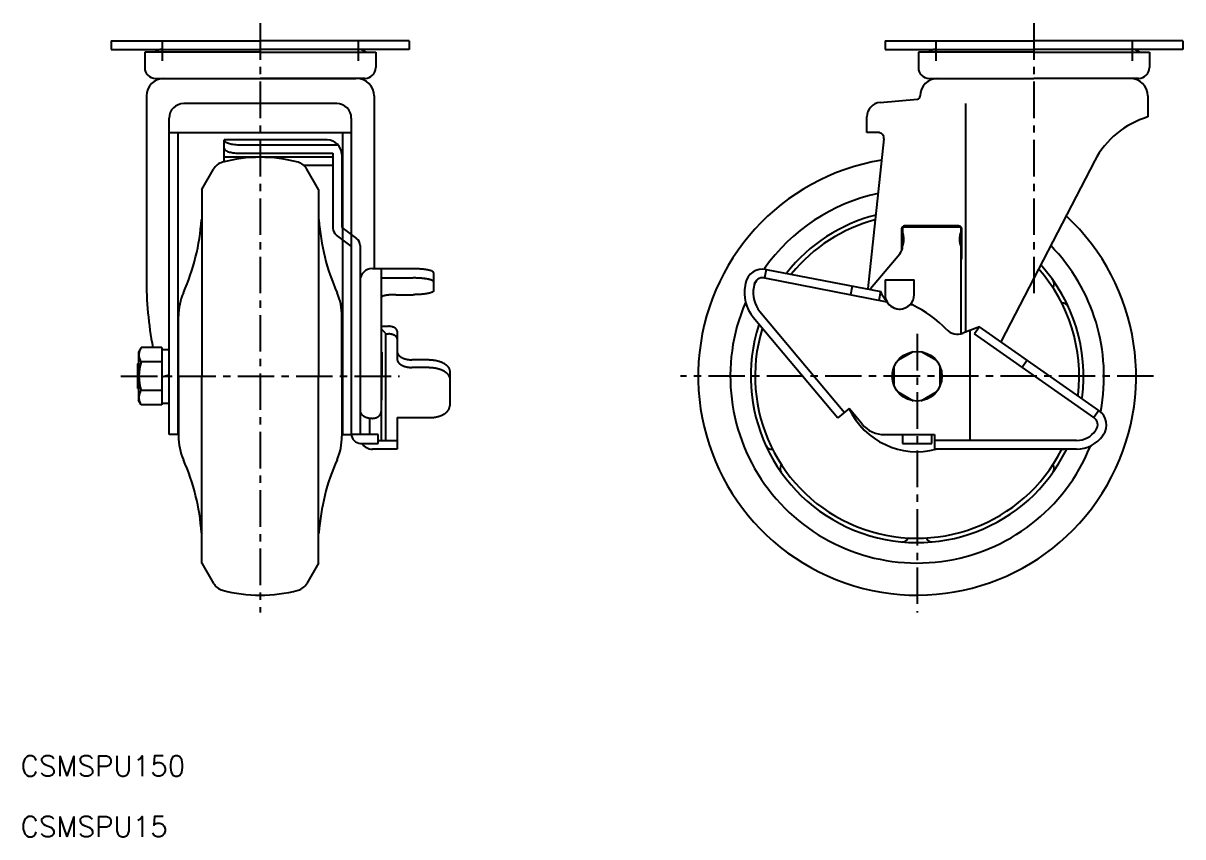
# Model space of a CAD drawing. Extents: x 9 to 412, y 17 to 503.
# Drawn here: x 8.8 to 406, y 17.2 to 295.9 of the extents above; entities that cross this region are included whole.
import ezdxf

# ---------------------------------------------------------------- set-up
doc = ezdxf.new("R2010")
doc.units = 0
doc.header["$LTSCALE"] = 10
doc.linetypes.add('CENTER', pattern=[2, 1.25, -0.25, 0.25, -0.25])
doc.linetypes.add('DASHED', pattern=[0.75, 0.5, -0.25])
doc.layers.get('0').update_dxf_attribs({"linetype": 'CONTINUOUS'})
doc.layers.add('CENTER', color=1, linetype='CENTER')
doc.styles.get("Standard").update_dxf_attribs({"font": 'txt.shx'})

msp = doc.modelspace()

# ---------------------------------------------------------------- linework, layer by layer
at = {"color": 7, "linetype": 'CONTINUOUS'}
for p, q in [((39, 289.93), (39, 286.93)), ((39, 289.93), (90, 289.93)), ((39, 286.93), (90, 286.93)), ((50.435, 286), (50.435, 280.7)), ((90, 286), (50.435, 286)), ((56.5, 286.93), (58.142357, 286.93)), ((141, 289.93), (90, 289.93)), ((123.5, 286.93), (90, 286.93)), ((90, 286), (129.565, 286)), ((123.5, 286.93), (121.857643, 286.93)), ((141, 286.93), (123.5, 286.93)), ((129.565, 286), (129.565, 280.7)), ((141, 289.93), (141, 286.93)), ((304, 289.93), (304, 286.93)), ((304, 289.93), (355, 289.93)), ((304, 286.93), (355, 286.93)), ((315.435, 286), (315.435, 280.7)), ((355, 286), (315.435, 286)), ((321.5, 286.93), (323.142357, 286.93)), ((406, 289.93), (355, 289.93)), ((406, 286.93), (355, 286.93)), ((355, 286), (394.565, 286)), ((388.5, 286.93), (386.857643, 286.93)), ((394.565, 286), (394.565, 280.7)), ((406, 289.93), (406, 286.93)), ((54.135, 277), (90, 277)), ((57, 277), (90, 277)), ((57.2, 277), (122.8, 277)), ((125.865, 277), (90, 277)), ((123, 277), (90, 277)), ((319.135, 277), (355, 277)), ((388, 277), (355, 277)), ((390.865, 277), (381.5, 277)), ((51, 271), (51, 208.653493)), ((129, 271), (129, 211.907133)), ((316, 270.916331), (316, 271)), ((394, 271), (394, 263.8)), ((116.2, 268.407706), (63.8, 268.407706)), ((302.364221, 268.807024), (315.087156, 269.920136)), ((331.6, 268.407706), (331.6, 190.263655)), ((58.8, 155), (58.8, 263.407706)), ((121.2, 263.407706), (121.2, 155.2)), ((297.8, 258.475447), (297.8, 263.82605)), ((58.8, 258.475447), (121.2, 258.475447)), ((61.8, 258.475447), (61.8, 155)), ((118.2, 258.475447), (118.2, 155)), ((301.651786, 258.475447), (297.8, 258.475447)), ((77.7, 248.463491), (77.7, 255.924128)), ((112.9, 255.924128), (77.7, 255.924128)), ((82.7, 254.298002), (116.590118, 254.298002)), ((303.640276, 256.261183), (298.119384, 205.024103)), ((82.7, 251.421861), (114.9, 251.421861)), ((114.9, 251.421861), (114.9, 225.749425)), ((117.9, 250.924128), (117.9, 226)), ((77.7, 250.098964), (114.9, 250.098964)), ((104.813348, 247.33673), (114.9, 247.33673)), ((375.860325, 248.845619), (343.751181, 186.980103)), ((70, 239), (74.022056, 245.966405)), ((110, 239), (105.977944, 245.966405)), ((70, 239), (70, 175)), ((110, 239), (110, 175)), ((329.3, 226.5), (310.7, 226.5)), ((118, 221.915314), (116.092674, 223.354936)), ((117.9, 226), (118, 225.924521)), ((121.2, 223.509207), (123.007326, 222.145064)), ((309.7, 225.5), (309.7, 217.980132)), ((310, 226), (310, 226.214143)), ((310, 226), (310, 224.368627)), ((330, 226), (310, 226)), ((330, 226), (330, 224.368627)), ((330.3, 215.5), (330.3, 225.5)), ((124.2, 219.750575), (124.2, 155)), ((330, 219.5), (330, 189.535994)), ((299.047148, 204.991019), (309.064178, 216.92885)), ((128.4, 211.907133), (131.4, 211.907133)), ((131.4, 211.907133), (131.4, 153)), ((142.4, 211.793221), (131.4, 211.793221)), ((263.257127, 211.596896), (262.6847, 208.652014)), ((263.257127, 211.596896), (302.522215, 203.964536)), ((124.2, 207.707133), (124.2, 155)), ((131.4, 208.652014), (142.4, 208.652014)), ((149.4, 210.457558), (149.4, 204.263407)), ((256.22251, 206.851987), (256.068061, 206.057412)), ((262.6847, 208.652014), (304.675794, 200.489772)), ((304, 208), (314, 208)), ((304, 208), (304, 203)), ((314, 203), (314, 208)), ((136.4, 202.927744), (142.4, 202.927744)), ((259.167392, 206.27956), (259.012942, 205.484985)), ((292.705943, 205.872626), (292.133516, 202.927744)), ((301.949788, 201.019654), (302.522215, 203.964536)), ((62, 175), (62, 195.525162)), ((118, 175), (118, 195.525162)), ((258.870636, 195.220656), (287.840547, 160.695661)), ((261.16877, 197.149019), (290.138681, 162.624023)), ((131.4, 192.099269), (133.9, 192.099269)), ((132.9, 189.728906), (131.4, 191.228906)), ((336.325538, 191.935439), (330.641826, 189.747092)), ((333, 190.655038), (333, 153)), ((336.325538, 191.935439), (334.604809, 189.477983)), ((377.28314, 163.256617), (336.325538, 191.935439)), ((132.9, 189.728906), (132.9, 153)), ((132.9, 189.477983), (133.9, 189.477983)), ((136.9, 190.37854), (136.9, 180.874336)), ((375.562411, 160.799161), (334.604809, 189.477983)), ((49.203527, 184.814955), (48.3, 183.25)), ((48.3, 183.25), (48.3, 166.75)), ((56.3, 184.814955), (49.203527, 184.814955)), ((56.3, 184.814955), (56.3, 165.185045)), ((56.3, 184.2), (58.8, 184.2)), ((131.7, 183.2), (131.7, 175)), ((313.657699, 183.393344), (308.402301, 180.359139)), ((321.597699, 180.359139), (316.342301, 183.393344)), ((48.1, 179.25), (48.3, 179.45)), ((48.1, 170.75), (48.1, 179.25)), ((56.3, 179.907477), (49.203527, 179.907477)), ((147.9, 180.62774), (141.9, 180.62774)), ((352.708579, 180.46391), (350.98785, 178.006454)), ((58.8, 175.334936), (56.3, 174.665064)), ((62, 175), (62, 154.474838)), ((70, 111), (70, 175)), ((110, 111), (110, 175)), ((118, 175), (118, 154.474838)), ((131.7, 166.8), (131.7, 175)), ((131.7, 167.8), (131.7, 175)), ((147.9, 178.006454), (141.9, 178.006454)), ((154.9, 176.612705), (154.9, 164.814196)), ((307.06, 178.034205), (307.06, 171.965795)), ((322.94, 171.965795), (322.94, 178.034205)), ((48.1, 170.75), (48.3, 170.55)), ((56.3, 170.092523), (49.203527, 170.092523)), ((308.402301, 169.640861), (313.657699, 166.606656)), ((316.342301, 166.606656), (321.597699, 169.640861)), ((49.203527, 165.185045), (48.3, 166.75)), ((56.3, 165.185045), (49.203527, 165.185045)), ((56.3, 165.8), (58.8, 165.8)), ((291.670769, 163.909599), (287.840547, 160.695661)), ((296.149443, 158.572124), (291.670769, 163.909599)), ((377.28314, 163.256617), (375.562411, 160.799161)), ((127.4, 160.644742), (127.4, 155)), ((136.9, 160.799161), (147.9, 160.799161)), ((136.9, 160.799161), (136.9, 150)), ((61.8, 155), (58.8, 155)), ((118.2, 155), (121.2, 155)), ((130.4, 155), (121.2, 155)), ((130.4, 152), (130.4, 155)), ((303.809887, 155), (321, 155)), ((308, 155), (315, 155)), ((310, 155), (310, 152)), ((320, 152), (320, 155)), ((321, 155), (321, 150)), ((376.152384, 156.411389), (376.299138, 156.620975)), ((124.4, 152), (130.4, 152)), ((130.4, 153), (136.9, 153)), ((310, 152), (320, 152)), ((369.599167, 153), (321, 153)), ((378.60984, 154.690659), (378.756594, 154.900246)), ((136.9, 150), (128.4, 150)), ((369.599167, 150), (321, 150)), ((70, 111), (74.022056, 104.033595)), ((110, 111), (105.977944, 104.033595))]:
    msp.add_line(p, q, dxfattribs=at)
at = {"color": 3, "linetype": 'DASHED'}
for p, q in [((118, 225.924521), (121.2, 223.509207)), ((121.2, 219.5), (118, 221.915314)), ((48.1, 179.25), (48.3, 179.25)), ((48.1, 170.75), (48.3, 170.75))]:
    msp.add_line(p, q, dxfattribs=at)
at = {"color": 7, "linetype": 'CONTINUOUS'}
for points in [[(77.7, 255.924128, 0.230235), (77.942036, 255.426363, 0.088024), (79.164466, 254.774283, 0.045163), (80.650716, 254.435414, 0.033489), (82.7, 254.298002, 0.033489)], [(77.7, 253.047987, 0.230235), (77.942036, 252.550222, 0.088024), (79.164466, 251.898142, 0.045163), (80.650716, 251.559273, 0.033489), (82.7, 251.421861, 0.033489)], [(131.4, 183.153403, -0.033192), (131.619691, 183.04172, -0.264449), (131.7, 182.900498)], [(131.7, 180.851986, -0.264449), (131.619691, 180.710763, -0.033192), (131.4, 180.59908, -0.033192)], [(131.4, 177.559523, -0.044018), (131.578706, 177.381354, -0.176531), (131.7, 177.048512)], [(131.4, 172.440477, 0.044018), (131.578706, 172.618646, 0.176531), (131.7, 172.951488)], [(131.7, 169.148014, 0.264449), (131.619691, 169.289237, 0.033192), (131.4, 169.40092, 0.033192)], [(131.4, 166.846597, 0.033192), (131.619691, 166.95828, 0.264449), (131.7, 167.099502)]]:
    msp.add_lwpolyline(points, format="xyb", dxfattribs=at)
for points in [[(149.4, 210.458, 0), (149.399, 210.474, 0), (149.398, 210.49, 0), (149.395, 210.507, 0), (149.392, 210.523, 0), (149.387, 210.539, 0), (149.381, 210.556, 0), (149.374, 210.572, 0), (149.366, 210.588, 0), (149.357, 210.605, 0), (149.347, 210.621, 0), (149.336, 210.637, 0), (149.324, 210.654, 0), (149.311, 210.67, 0), (149.297, 210.686, 0), (149.282, 210.702, 0), (149.265, 210.718, 0), (149.248, 210.734, 0), (149.23, 210.75, 0), (149.211, 210.766, 0), (149.19, 210.782, 0), (149.169, 210.798, 0), (149.146, 210.814, 0), (149.123, 210.83, 0), (149.099, 210.845, 0), (149.073, 210.861, 0), (149.047, 210.877, 0), (149.019, 210.892, 0), (148.991, 210.908, 0), (148.961, 210.923, 0), (148.931, 210.938, 0), (148.9, 210.954, 0), (148.867, 210.969, 0), (148.834, 210.984, 0), (148.799, 210.999, 0), (148.764, 211.014, 0), (148.728, 211.029, 0), (148.691, 211.043, 0), (148.653, 211.058, 0), (148.613, 211.073, 0), (148.573, 211.087, 0), (148.532, 211.102, 0), (148.491, 211.116, 0), (148.448, 211.13, 0), (148.404, 211.144, 0), (148.359, 211.158, 0), (148.314, 211.172, 0), (148.268, 211.186, 0), (148.22, 211.2, 0), (148.172, 211.213, 0), (148.123, 211.227, 0), (148.073, 211.24, 0), (148.022, 211.253, 0), (147.971, 211.266, 0), (147.918, 211.279, 0), (147.865, 211.292, 0), (147.811, 211.305, 0), (147.756, 211.317, 0), (147.7, 211.33, 0), (147.644, 211.342, 0), (147.587, 211.355, 0), (147.529, 211.367, 0), (147.47, 211.379, 0), (147.41, 211.39, 0), (147.35, 211.402, 0), (147.289, 211.414, 0), (147.227, 211.425, 0), (147.164, 211.436, 0), (147.101, 211.447, 0), (147.037, 211.458, 0), (146.972, 211.469, 0), (146.907, 211.48, 0), (146.841, 211.49, 0), (146.774, 211.5, 0), (146.707, 211.511, 0), (146.639, 211.521, 0), (146.57, 211.53, 0), (146.501, 211.54, 0), (146.431, 211.55, 0), (146.36, 211.559, 0), (146.289, 211.568, 0), (146.217, 211.577, 0), (146.145, 211.586, 0), (146.072, 211.595, 0), (145.999, 211.603, 0), (145.925, 211.612, 0), (145.85, 211.62, 0), (145.775, 211.628, 0), (145.7, 211.636, 0), (145.624, 211.643, 0), (145.547, 211.651, 0), (145.47, 211.658, 0), (145.393, 211.665, 0), (145.315, 211.672, 0), (145.237, 211.679, 0), (145.158, 211.685, 0), (145.079, 211.692, 0), (144.999, 211.698, 0), (144.919, 211.704, 0), (144.839, 211.71, 0), (144.758, 211.715, 0), (144.677, 211.721, 0), (144.596, 211.726, 0), (144.514, 211.731, 0), (144.432, 211.736, 0), (144.35, 211.74, 0), (144.267, 211.745, 0), (144.184, 211.749, 0), (144.101, 211.753, 0), (144.017, 211.757, 0), (143.934, 211.761, 0), (143.85, 211.764, 0), (143.766, 211.768, 0), (143.681, 211.771, 0), (143.597, 211.774, 0), (143.512, 211.776, 0), (143.427, 211.779, 0), (143.342, 211.781, 0), (143.257, 211.783, 0), (143.172, 211.785, 0), (143.086, 211.787, 0), (143.001, 211.788, 0), (142.915, 211.79, 0), (142.829, 211.791, 0), (142.743, 211.792, 0), (142.658, 211.792, 0), (142.572, 211.793, 0), (142.486, 211.793, 0), (142.4, 211.793, 0)], [(149.4, 207.316, 0), (149.399, 207.333, 0), (149.398, 207.349, 0), (149.395, 207.366, 0), (149.392, 207.382, 0), (149.387, 207.398, 0), (149.381, 207.415, 0), (149.374, 207.431, 0), (149.366, 207.447, 0), (149.357, 207.464, 0), (149.347, 207.48, 0), (149.336, 207.496, 0), (149.324, 207.512, 0), (149.311, 207.529, 0), (149.297, 207.545, 0), (149.282, 207.561, 0), (149.265, 207.577, 0), (149.248, 207.593, 0), (149.23, 207.609, 0), (149.211, 207.625, 0), (149.19, 207.641, 0), (149.169, 207.657, 0), (149.146, 207.673, 0), (149.123, 207.688, 0), (149.099, 207.704, 0), (149.073, 207.72, 0), (149.047, 207.735, 0), (149.019, 207.751, 0), (148.991, 207.766, 0), (148.961, 207.782, 0), (148.931, 207.797, 0), (148.9, 207.812, 0), (148.867, 207.827, 0), (148.834, 207.843, 0), (148.799, 207.858, 0), (148.764, 207.873, 0), (148.728, 207.887, 0), (148.691, 207.902, 0), (148.653, 207.917, 0), (148.613, 207.931, 0), (148.573, 207.946, 0), (148.532, 207.96, 0), (148.491, 207.975, 0), (148.448, 207.989, 0), (148.404, 208.003, 0), (148.359, 208.017, 0), (148.314, 208.031, 0), (148.268, 208.045, 0), (148.22, 208.058, 0), (148.172, 208.072, 0), (148.123, 208.085, 0), (148.073, 208.099, 0), (148.022, 208.112, 0), (147.971, 208.125, 0), (147.918, 208.138, 0), (147.865, 208.151, 0), (147.811, 208.164, 0), (147.756, 208.176, 0), (147.7, 208.189, 0), (147.644, 208.201, 0), (147.587, 208.213, 0), (147.529, 208.225, 0), (147.47, 208.237, 0), (147.41, 208.249, 0), (147.35, 208.261, 0), (147.289, 208.272, 0), (147.227, 208.284, 0), (147.164, 208.295, 0), (147.101, 208.306, 0), (147.037, 208.317, 0), (146.972, 208.328, 0), (146.907, 208.338, 0), (146.841, 208.349, 0), (146.774, 208.359, 0), (146.707, 208.369, 0), (146.639, 208.379, 0), (146.57, 208.389, 0), (146.501, 208.399, 0), (146.431, 208.408, 0), (146.36, 208.418, 0), (146.289, 208.427, 0), (146.217, 208.436, 0), (146.145, 208.445, 0), (146.072, 208.453, 0), (145.999, 208.462, 0), (145.925, 208.47, 0), (145.85, 208.478, 0), (145.775, 208.486, 0), (145.7, 208.494, 0), (145.624, 208.502, 0), (145.547, 208.509, 0), (145.47, 208.517, 0), (145.393, 208.524, 0), (145.315, 208.531, 0), (145.237, 208.537, 0), (145.158, 208.544, 0), (145.079, 208.55, 0), (144.999, 208.557, 0), (144.919, 208.563, 0), (144.839, 208.568, 0), (144.758, 208.574, 0), (144.677, 208.579, 0), (144.596, 208.585, 0), (144.514, 208.59, 0), (144.432, 208.595, 0), (144.35, 208.599, 0), (144.267, 208.604, 0), (144.184, 208.608, 0), (144.101, 208.612, 0), (144.017, 208.616, 0), (143.934, 208.62, 0), (143.85, 208.623, 0), (143.766, 208.626, 0), (143.681, 208.629, 0), (143.597, 208.632, 0), (143.512, 208.635, 0), (143.427, 208.638, 0), (143.342, 208.64, 0), (143.257, 208.642, 0), (143.172, 208.644, 0), (143.086, 208.646, 0), (143.001, 208.647, 0), (142.915, 208.648, 0), (142.829, 208.65, 0), (142.743, 208.65, 0), (142.658, 208.651, 0), (142.572, 208.652, 0), (142.486, 208.652, 0), (142.4, 208.652, 0)], [(136.4, 202.928, 0), (136.339, 202.928, 0), (136.277, 202.927, 0), (136.216, 202.927, 0), (136.155, 202.927, 0), (136.093, 202.926, 0), (136.032, 202.925, 0), (135.971, 202.924, 0), (135.91, 202.923, 0), (135.849, 202.922, 0), (135.788, 202.921, 0), (135.727, 202.919, 0), (135.666, 202.917, 0), (135.606, 202.916, 0), (135.545, 202.914, 0), (135.485, 202.912, 0), (135.425, 202.909, 0), (135.364, 202.907, 0), (135.304, 202.905, 0), (135.245, 202.902, 0), (135.185, 202.899, 0), (135.126, 202.896, 0), (135.066, 202.893, 0), (135.007, 202.89, 0), (134.949, 202.887, 0), (134.89, 202.883, 0), (134.832, 202.88, 0), (134.773, 202.876, 0), (134.716, 202.872, 0), (134.658, 202.868, 0), (134.601, 202.864, 0), (134.543, 202.86, 0), (134.487, 202.855, 0), (134.43, 202.851, 0), (134.374, 202.846, 0), (134.318, 202.841, 0), (134.262, 202.836, 0), (134.207, 202.831, 0), (134.152, 202.826, 0), (134.097, 202.821, 0), (134.043, 202.815, 0), (133.989, 202.81, 0), (133.936, 202.804, 0), (133.882, 202.798, 0), (133.829, 202.792, 0), (133.777, 202.786, 0), (133.725, 202.78, 0), (133.673, 202.773, 0), (133.622, 202.767, 0), (133.571, 202.76, 0), (133.521, 202.754, 0), (133.471, 202.747, 0), (133.422, 202.74, 0), (133.372, 202.733, 0), (133.324, 202.726, 0), (133.276, 202.719, 0), (133.228, 202.711, 0), (133.181, 202.704, 0), (133.134, 202.696, 0), (133.088, 202.688, 0), (133.042, 202.681, 0), (132.997, 202.673, 0), (132.952, 202.665, 0), (132.908, 202.657, 0), (132.864, 202.648, 0), (132.821, 202.64, 0), (132.779, 202.632, 0), (132.737, 202.623, 0), (132.695, 202.614, 0), (132.654, 202.606, 0), (132.614, 202.597, 0), (132.574, 202.588, 0), (132.535, 202.579, 0), (132.496, 202.57, 0), (132.458, 202.561, 0), (132.421, 202.551, 0), (132.384, 202.542, 0), (132.348, 202.533, 0), (132.312, 202.523, 0), (132.277, 202.513, 0), (132.243, 202.504, 0), (132.209, 202.494, 0), (132.176, 202.484, 0), (132.143, 202.474, 0), (132.111, 202.464, 0), (132.08, 202.454, 0), (132.05, 202.444, 0), (132.02, 202.434, 0), (131.99, 202.423, 0), (131.962, 202.413, 0), (131.934, 202.403, 0), (131.907, 202.392, 0), (131.88, 202.382, 0), (131.854, 202.371, 0), (131.829, 202.36, 0), (131.804, 202.35, 0), (131.781, 202.339, 0), (131.757, 202.328, 0), (131.735, 202.317, 0), (131.713, 202.306, 0), (131.692, 202.295, 0), (131.672, 202.284, 0), (131.652, 202.273, 0), (131.633, 202.262, 0), (131.615, 202.251, 0), (131.598, 202.239, 0), (131.581, 202.228, 0), (131.565, 202.217, 0), (131.55, 202.206, 0), (131.535, 202.194, 0), (131.521, 202.183, 0), (131.508, 202.171, 0), (131.496, 202.16, 0), (131.484, 202.148, 0), (131.474, 202.137, 0), (131.463, 202.125, 0), (131.454, 202.114, 0), (131.445, 202.102, 0), (131.438, 202.09, 0), (131.43, 202.079, 0), (131.424, 202.067, 0), (131.418, 202.056, 0), (131.414, 202.044, 0), (131.409, 202.032, 0), (131.406, 202.021, 0), (131.403, 202.009, 0), (131.402, 201.997, 0), (131.4, 201.985, 0), (131.4, 201.974, 0)], [(149.4, 204.263, 0), (149.399, 204.247, 0), (149.398, 204.231, 0), (149.395, 204.214, 0), (149.392, 204.198, 0), (149.387, 204.182, 0), (149.381, 204.165, 0), (149.374, 204.149, 0), (149.366, 204.132, 0), (149.357, 204.116, 0), (149.347, 204.1, 0), (149.336, 204.084, 0), (149.324, 204.067, 0), (149.311, 204.051, 0), (149.297, 204.035, 0), (149.282, 204.019, 0), (149.265, 204.003, 0), (149.248, 203.987, 0), (149.23, 203.971, 0), (149.211, 203.955, 0), (149.19, 203.939, 0), (149.169, 203.923, 0), (149.146, 203.907, 0), (149.123, 203.891, 0), (149.099, 203.876, 0), (149.073, 203.86, 0), (149.047, 203.844, 0), (149.019, 203.829, 0), (148.991, 203.813, 0), (148.961, 203.798, 0), (148.931, 203.783, 0), (148.9, 203.767, 0), (148.867, 203.752, 0), (148.834, 203.737, 0), (148.799, 203.722, 0), (148.764, 203.707, 0), (148.728, 203.692, 0), (148.691, 203.678, 0), (148.653, 203.663, 0), (148.613, 203.648, 0), (148.573, 203.634, 0), (148.532, 203.619, 0), (148.491, 203.605, 0), (148.448, 203.591, 0), (148.404, 203.577, 0), (148.359, 203.563, 0), (148.314, 203.549, 0), (148.268, 203.535, 0), (148.22, 203.521, 0), (148.172, 203.508, 0), (148.123, 203.494, 0), (148.073, 203.481, 0), (148.022, 203.468, 0), (147.971, 203.455, 0), (147.918, 203.442, 0), (147.865, 203.429, 0), (147.811, 203.416, 0), (147.756, 203.403, 0), (147.7, 203.391, 0), (147.644, 203.379, 0), (147.587, 203.366, 0), (147.529, 203.354, 0), (147.47, 203.342, 0), (147.41, 203.331, 0), (147.35, 203.319, 0), (147.289, 203.307, 0), (147.227, 203.296, 0), (147.164, 203.285, 0), (147.101, 203.274, 0), (147.037, 203.263, 0), (146.972, 203.252, 0), (146.907, 203.241, 0), (146.841, 203.231, 0), (146.774, 203.221, 0), (146.707, 203.21, 0), (146.639, 203.2, 0), (146.57, 203.191, 0), (146.501, 203.181, 0), (146.431, 203.171, 0), (146.36, 203.162, 0), (146.289, 203.153, 0), (146.217, 203.144, 0), (146.145, 203.135, 0), (146.072, 203.126, 0), (145.999, 203.118, 0), (145.925, 203.109, 0), (145.85, 203.101, 0), (145.775, 203.093, 0), (145.7, 203.085, 0), (145.624, 203.078, 0), (145.547, 203.07, 0), (145.47, 203.063, 0), (145.393, 203.056, 0), (145.315, 203.049, 0), (145.237, 203.042, 0), (145.158, 203.036, 0), (145.079, 203.029, 0), (144.999, 203.023, 0), (144.919, 203.017, 0), (144.839, 203.011, 0), (144.758, 203.006, 0), (144.677, 203, 0), (144.596, 202.995, 0), (144.514, 202.99, 0), (144.432, 202.985, 0), (144.35, 202.981, 0), (144.267, 202.976, 0), (144.184, 202.972, 0), (144.101, 202.968, 0), (144.017, 202.964, 0), (143.934, 202.96, 0), (143.85, 202.957, 0), (143.766, 202.953, 0), (143.681, 202.95, 0), (143.597, 202.947, 0), (143.512, 202.945, 0), (143.427, 202.942, 0), (143.342, 202.94, 0), (143.257, 202.938, 0), (143.172, 202.936, 0), (143.086, 202.934, 0), (143.001, 202.933, 0), (142.915, 202.931, 0), (142.829, 202.93, 0), (142.743, 202.929, 0), (142.658, 202.929, 0), (142.572, 202.928, 0), (142.486, 202.928, 0), (142.4, 202.928, 0)], [(136.9, 190.379, 0), (136.9, 190.4, 0), (136.899, 190.421, 0), (136.898, 190.442, 0), (136.896, 190.463, 0), (136.894, 190.484, 0), (136.892, 190.505, 0), (136.889, 190.526, 0), (136.886, 190.547, 0), (136.882, 190.568, 0), (136.877, 190.589, 0), (136.873, 190.61, 0), (136.868, 190.631, 0), (136.862, 190.652, 0), (136.856, 190.673, 0), (136.849, 190.694, 0), (136.842, 190.714, 0), (136.835, 190.735, 0), (136.827, 190.756, 0), (136.819, 190.776, 0), (136.81, 190.797, 0), (136.801, 190.817, 0), (136.791, 190.837, 0), (136.781, 190.858, 0), (136.771, 190.878, 0), (136.76, 190.898, 0), (136.749, 190.918, 0), (136.737, 190.938, 0), (136.725, 190.958, 0), (136.712, 190.978, 0), (136.699, 190.998, 0), (136.686, 191.017, 0), (136.672, 191.037, 0), (136.657, 191.056, 0), (136.643, 191.076, 0), (136.628, 191.095, 0), (136.612, 191.114, 0), (136.596, 191.133, 0), (136.58, 191.152, 0), (136.563, 191.171, 0), (136.546, 191.19, 0), (136.528, 191.208, 0), (136.51, 191.227, 0), (136.492, 191.245, 0), (136.473, 191.263, 0), (136.454, 191.281, 0), (136.435, 191.299, 0), (136.415, 191.317, 0), (136.394, 191.335, 0), (136.374, 191.352, 0), (136.353, 191.369, 0), (136.331, 191.387, 0), (136.31, 191.404, 0), (136.288, 191.42, 0), (136.265, 191.437, 0), (136.242, 191.454, 0), (136.219, 191.47, 0), (136.196, 191.486, 0), (136.172, 191.502, 0), (136.147, 191.518, 0), (136.123, 191.534, 0), (136.098, 191.55, 0), (136.073, 191.565, 0), (136.047, 191.58, 0), (136.021, 191.595, 0), (135.995, 191.61, 0), (135.969, 191.625, 0), (135.942, 191.639, 0), (135.915, 191.654, 0), (135.887, 191.668, 0), (135.86, 191.681, 0), (135.831, 191.695, 0), (135.803, 191.709, 0), (135.775, 191.722, 0), (135.746, 191.735, 0), (135.717, 191.748, 0), (135.687, 191.761, 0), (135.657, 191.773, 0), (135.627, 191.785, 0), (135.597, 191.797, 0), (135.567, 191.809, 0), (135.536, 191.821, 0), (135.505, 191.832, 0), (135.474, 191.843, 0), (135.442, 191.854, 0), (135.411, 191.865, 0), (135.379, 191.876, 0), (135.347, 191.886, 0), (135.314, 191.896, 0), (135.282, 191.906, 0), (135.249, 191.916, 0), (135.216, 191.925, 0), (135.183, 191.934, 0), (135.149, 191.943, 0), (135.116, 191.952, 0), (135.082, 191.96, 0), (135.048, 191.968, 0), (135.014, 191.976, 0), (134.98, 191.984, 0), (134.945, 191.991, 0), (134.911, 191.999, 0), (134.876, 192.006, 0), (134.841, 192.012, 0), (134.806, 192.019, 0), (134.771, 192.025, 0), (134.736, 192.031, 0), (134.7, 192.037, 0), (134.665, 192.042, 0), (134.629, 192.048, 0), (134.593, 192.053, 0), (134.557, 192.057, 0), (134.521, 192.062, 0), (134.485, 192.066, 0), (134.449, 192.07, 0), (134.413, 192.074, 0), (134.377, 192.077, 0), (134.34, 192.081, 0), (134.304, 192.084, 0), (134.267, 192.086, 0), (134.231, 192.089, 0), (134.194, 192.091, 0), (134.157, 192.093, 0), (134.121, 192.095, 0), (134.084, 192.096, 0), (134.047, 192.097, 0), (134.01, 192.098, 0), (133.974, 192.099, 0), (133.937, 192.099, 0), (133.9, 192.099, 0)], [(136.9, 187.757, 0), (136.9, 187.778, 0), (136.899, 187.799, 0), (136.898, 187.821, 0), (136.896, 187.842, 0), (136.894, 187.863, 0), (136.892, 187.884, 0), (136.889, 187.905, 0), (136.886, 187.926, 0), (136.882, 187.947, 0), (136.877, 187.968, 0), (136.873, 187.989, 0), (136.868, 188.01, 0), (136.862, 188.031, 0), (136.856, 188.051, 0), (136.849, 188.072, 0), (136.842, 188.093, 0), (136.835, 188.114, 0), (136.827, 188.134, 0), (136.819, 188.155, 0), (136.81, 188.175, 0), (136.801, 188.196, 0), (136.791, 188.216, 0), (136.781, 188.237, 0), (136.771, 188.257, 0), (136.76, 188.277, 0), (136.749, 188.297, 0), (136.737, 188.317, 0), (136.725, 188.337, 0), (136.712, 188.357, 0), (136.699, 188.377, 0), (136.686, 188.396, 0), (136.672, 188.416, 0), (136.657, 188.435, 0), (136.643, 188.455, 0), (136.628, 188.474, 0), (136.612, 188.493, 0), (136.596, 188.512, 0), (136.58, 188.531, 0), (136.563, 188.55, 0), (136.546, 188.568, 0), (136.528, 188.587, 0), (136.51, 188.605, 0), (136.492, 188.624, 0), (136.473, 188.642, 0), (136.454, 188.66, 0), (136.435, 188.678, 0), (136.415, 188.696, 0), (136.394, 188.713, 0), (136.374, 188.731, 0), (136.353, 188.748, 0), (136.331, 188.765, 0), (136.31, 188.782, 0), (136.288, 188.799, 0), (136.265, 188.816, 0), (136.242, 188.832, 0), (136.219, 188.849, 0), (136.196, 188.865, 0), (136.172, 188.881, 0), (136.147, 188.897, 0), (136.123, 188.913, 0), (136.098, 188.928, 0), (136.073, 188.944, 0), (136.047, 188.959, 0), (136.021, 188.974, 0), (135.995, 188.989, 0), (135.969, 189.003, 0), (135.942, 189.018, 0), (135.915, 189.032, 0), (135.887, 189.046, 0), (135.86, 189.06, 0), (135.831, 189.074, 0), (135.803, 189.087, 0), (135.775, 189.101, 0), (135.746, 189.114, 0), (135.717, 189.127, 0), (135.687, 189.139, 0), (135.657, 189.152, 0), (135.627, 189.164, 0), (135.597, 189.176, 0), (135.567, 189.188, 0), (135.536, 189.2, 0), (135.505, 189.211, 0), (135.474, 189.222, 0), (135.442, 189.233, 0), (135.411, 189.244, 0), (135.379, 189.254, 0), (135.347, 189.265, 0), (135.314, 189.275, 0), (135.282, 189.285, 0), (135.249, 189.294, 0), (135.216, 189.304, 0), (135.183, 189.313, 0), (135.149, 189.322, 0), (135.116, 189.33, 0), (135.082, 189.339, 0), (135.048, 189.347, 0), (135.014, 189.355, 0), (134.98, 189.363, 0), (134.945, 189.37, 0), (134.911, 189.377, 0), (134.876, 189.384, 0), (134.841, 189.391, 0), (134.806, 189.398, 0), (134.771, 189.404, 0), (134.736, 189.41, 0), (134.7, 189.416, 0), (134.665, 189.421, 0), (134.629, 189.426, 0), (134.593, 189.431, 0), (134.557, 189.436, 0), (134.521, 189.441, 0), (134.485, 189.445, 0), (134.449, 189.449, 0), (134.413, 189.453, 0), (134.377, 189.456, 0), (134.34, 189.459, 0), (134.304, 189.462, 0), (134.267, 189.465, 0), (134.231, 189.467, 0), (134.194, 189.47, 0), (134.157, 189.472, 0), (134.121, 189.473, 0), (134.084, 189.475, 0), (134.047, 189.476, 0), (134.01, 189.477, 0), (133.974, 189.477, 0), (133.937, 189.478, 0), (133.9, 189.478, 0)], [(136.9, 183.496, 0), (136.9, 183.46, 0), (136.902, 183.425, 0), (136.903, 183.39, 0), (136.906, 183.355, 0), (136.909, 183.32, 0), (136.914, 183.285, 0), (136.918, 183.25, 0), (136.924, 183.215, 0), (136.93, 183.18, 0), (136.938, 183.145, 0), (136.945, 183.11, 0), (136.954, 183.075, 0), (136.963, 183.04, 0), (136.974, 183.005, 0), (136.984, 182.971, 0), (136.996, 182.936, 0), (137.008, 182.902, 0), (137.021, 182.867, 0), (137.035, 182.833, 0), (137.05, 182.799, 0), (137.065, 182.765, 0), (137.081, 182.731, 0), (137.098, 182.697, 0), (137.115, 182.663, 0), (137.133, 182.63, 0), (137.152, 182.596, 0), (137.172, 182.563, 0), (137.192, 182.529, 0), (137.213, 182.496, 0), (137.235, 182.463, 0), (137.257, 182.431, 0), (137.281, 182.398, 0), (137.304, 182.366, 0), (137.329, 182.333, 0), (137.354, 182.301, 0), (137.38, 182.269, 0), (137.407, 182.238, 0), (137.434, 182.206, 0), (137.462, 182.175, 0), (137.49, 182.144, 0), (137.52, 182.113, 0), (137.55, 182.082, 0), (137.58, 182.052, 0), (137.611, 182.021, 0), (137.643, 181.991, 0), (137.676, 181.961, 0), (137.709, 181.932, 0), (137.743, 181.902, 0), (137.777, 181.873, 0), (137.812, 181.844, 0), (137.848, 181.816, 0), (137.884, 181.787, 0), (137.921, 181.759, 0), (137.958, 181.731, 0), (137.996, 181.704, 0), (138.035, 181.676, 0), (138.074, 181.649, 0), (138.114, 181.622, 0), (138.154, 181.596, 0), (138.195, 181.57, 0), (138.237, 181.544, 0), (138.279, 181.518, 0), (138.321, 181.493, 0), (138.364, 181.468, 0), (138.408, 181.443, 0), (138.452, 181.419, 0), (138.497, 181.394, 0), (138.542, 181.371, 0), (138.588, 181.347, 0), (138.634, 181.324, 0), (138.681, 181.301, 0), (138.728, 181.279, 0), (138.776, 181.257, 0), (138.824, 181.235, 0), (138.872, 181.213, 0), (138.922, 181.192, 0), (138.971, 181.171, 0), (139.021, 181.151, 0), (139.071, 181.131, 0), (139.122, 181.111, 0), (139.173, 181.092, 0), (139.225, 181.073, 0), (139.277, 181.054, 0), (139.329, 181.036, 0), (139.382, 181.018, 0), (139.436, 181, 0), (139.489, 180.983, 0), (139.543, 180.966, 0), (139.597, 180.95, 0), (139.652, 180.934, 0), (139.707, 180.918, 0), (139.762, 180.903, 0), (139.818, 180.888, 0), (139.874, 180.874, 0), (139.93, 180.86, 0), (139.987, 180.846, 0), (140.043, 180.833, 0), (140.101, 180.82, 0), (140.158, 180.807, 0), (140.216, 180.795, 0), (140.273, 180.784, 0), (140.332, 180.772, 0), (140.39, 180.762, 0), (140.449, 180.751, 0), (140.507, 180.741, 0), (140.566, 180.732, 0), (140.626, 180.722, 0), (140.685, 180.714, 0), (140.745, 180.705, 0), (140.804, 180.697, 0), (140.864, 180.69, 0), (140.925, 180.683, 0), (140.985, 180.676, 0), (141.045, 180.67, 0), (141.106, 180.664, 0), (141.166, 180.659, 0), (141.227, 180.654, 0), (141.288, 180.649, 0), (141.349, 180.645, 0), (141.41, 180.642, 0), (141.471, 180.638, 0), (141.532, 180.636, 0), (141.593, 180.633, 0), (141.655, 180.631, 0), (141.716, 180.63, 0), (141.777, 180.629, 0), (141.839, 180.628, 0), (141.9, 180.628, 0)], [(136.9, 180.874, 0), (136.9, 180.839, 0), (136.902, 180.804, 0), (136.903, 180.769, 0), (136.906, 180.734, 0), (136.909, 180.698, 0), (136.914, 180.663, 0), (136.918, 180.628, 0), (136.924, 180.593, 0), (136.93, 180.558, 0), (136.938, 180.523, 0), (136.945, 180.488, 0), (136.954, 180.454, 0), (136.963, 180.419, 0), (136.974, 180.384, 0), (136.984, 180.349, 0), (136.996, 180.315, 0), (137.008, 180.28, 0), (137.021, 180.246, 0), (137.035, 180.212, 0), (137.05, 180.177, 0), (137.065, 180.143, 0), (137.081, 180.109, 0), (137.098, 180.076, 0), (137.115, 180.042, 0), (137.133, 180.008, 0), (137.152, 179.975, 0), (137.172, 179.941, 0), (137.192, 179.908, 0), (137.213, 179.875, 0), (137.235, 179.842, 0), (137.257, 179.809, 0), (137.281, 179.777, 0), (137.304, 179.744, 0), (137.329, 179.712, 0), (137.354, 179.68, 0), (137.38, 179.648, 0), (137.407, 179.616, 0), (137.434, 179.585, 0), (137.462, 179.554, 0), (137.49, 179.522, 0), (137.52, 179.491, 0), (137.55, 179.461, 0), (137.58, 179.43, 0), (137.611, 179.4, 0), (137.643, 179.37, 0), (137.676, 179.34, 0), (137.709, 179.31, 0), (137.743, 179.281, 0), (137.777, 179.252, 0), (137.812, 179.223, 0), (137.848, 179.194, 0), (137.884, 179.166, 0), (137.921, 179.138, 0), (137.958, 179.11, 0), (137.996, 179.082, 0), (138.035, 179.055, 0), (138.074, 179.028, 0), (138.114, 179.001, 0), (138.154, 178.975, 0), (138.195, 178.948, 0), (138.237, 178.922, 0), (138.279, 178.897, 0), (138.321, 178.871, 0), (138.364, 178.846, 0), (138.408, 178.822, 0), (138.452, 178.797, 0), (138.497, 178.773, 0), (138.542, 178.749, 0), (138.588, 178.726, 0), (138.634, 178.703, 0), (138.681, 178.68, 0), (138.728, 178.657, 0), (138.776, 178.635, 0), (138.824, 178.613, 0), (138.872, 178.592, 0), (138.922, 178.571, 0), (138.971, 178.55, 0), (139.021, 178.53, 0), (139.071, 178.51, 0), (139.122, 178.49, 0), (139.173, 178.47, 0), (139.225, 178.451, 0), (139.277, 178.433, 0), (139.329, 178.414, 0), (139.382, 178.397, 0), (139.436, 178.379, 0), (139.489, 178.362, 0), (139.543, 178.345, 0), (139.597, 178.329, 0), (139.652, 178.313, 0), (139.707, 178.297, 0), (139.762, 178.282, 0), (139.818, 178.267, 0), (139.874, 178.252, 0), (139.93, 178.238, 0), (139.987, 178.225, 0), (140.043, 178.211, 0), (140.101, 178.199, 0), (140.158, 178.186, 0), (140.216, 178.174, 0), (140.273, 178.162, 0), (140.332, 178.151, 0), (140.39, 178.14, 0), (140.449, 178.13, 0), (140.507, 178.12, 0), (140.566, 178.11, 0), (140.626, 178.101, 0), (140.685, 178.092, 0), (140.745, 178.084, 0), (140.804, 178.076, 0), (140.864, 178.069, 0), (140.925, 178.062, 0), (140.985, 178.055, 0), (141.045, 178.049, 0), (141.106, 178.043, 0), (141.166, 178.037, 0), (141.227, 178.033, 0), (141.288, 178.028, 0), (141.349, 178.024, 0), (141.41, 178.02, 0), (141.471, 178.017, 0), (141.532, 178.014, 0), (141.593, 178.012, 0), (141.655, 178.01, 0), (141.716, 178.008, 0), (141.777, 178.007, 0), (141.839, 178.007, 0), (141.9, 178.006, 0)], [(147.9, 180.628, 0), (147.986, 180.627, 0), (148.072, 180.627, 0), (148.158, 180.625, 0), (148.243, 180.623, 0), (148.329, 180.62, 0), (148.415, 180.617, 0), (148.501, 180.613, 0), (148.586, 180.608, 0), (148.672, 180.603, 0), (148.757, 180.598, 0), (148.842, 180.591, 0), (148.927, 180.584, 0), (149.012, 180.577, 0), (149.097, 180.569, 0), (149.181, 180.56, 0), (149.266, 180.551, 0), (149.35, 180.541, 0), (149.434, 180.53, 0), (149.517, 180.519, 0), (149.601, 180.507, 0), (149.684, 180.495, 0), (149.767, 180.482, 0), (149.85, 180.469, 0), (149.932, 180.455, 0), (150.014, 180.44, 0), (150.096, 180.425, 0), (150.177, 180.409, 0), (150.258, 180.393, 0), (150.339, 180.376, 0), (150.419, 180.359, 0), (150.499, 180.341, 0), (150.579, 180.322, 0), (150.658, 180.303, 0), (150.737, 180.283, 0), (150.815, 180.263, 0), (150.893, 180.242, 0), (150.97, 180.221, 0), (151.047, 180.199, 0), (151.124, 180.177, 0), (151.2, 180.154, 0), (151.275, 180.13, 0), (151.35, 180.106, 0), (151.425, 180.082, 0), (151.499, 180.057, 0), (151.572, 180.031, 0), (151.645, 180.005, 0), (151.717, 179.978, 0), (151.789, 179.951, 0), (151.86, 179.923, 0), (151.931, 179.895, 0), (152.001, 179.867, 0), (152.07, 179.838, 0), (152.139, 179.808, 0), (152.207, 179.778, 0), (152.274, 179.747, 0), (152.341, 179.716, 0), (152.407, 179.685, 0), (152.472, 179.653, 0), (152.537, 179.621, 0), (152.601, 179.588, 0), (152.664, 179.554, 0), (152.727, 179.521, 0), (152.789, 179.486, 0), (152.85, 179.452, 0), (152.91, 179.417, 0), (152.97, 179.381, 0), (153.029, 179.345, 0), (153.087, 179.309, 0), (153.144, 179.272, 0), (153.2, 179.235, 0), (153.256, 179.198, 0), (153.311, 179.16, 0), (153.365, 179.122, 0), (153.418, 179.083, 0), (153.471, 179.044, 0), (153.522, 179.004, 0), (153.573, 178.965, 0), (153.623, 178.925, 0), (153.672, 178.884, 0), (153.72, 178.843, 0), (153.768, 178.802, 0), (153.814, 178.761, 0), (153.859, 178.719, 0), (153.904, 178.677, 0), (153.948, 178.634, 0), (153.991, 178.592, 0), (154.032, 178.549, 0), (154.073, 178.505, 0), (154.113, 178.462, 0), (154.153, 178.418, 0), (154.191, 178.374, 0), (154.228, 178.329, 0), (154.264, 178.285, 0), (154.299, 178.24, 0), (154.334, 178.195, 0), (154.367, 178.149, 0), (154.4, 178.104, 0), (154.431, 178.058, 0), (154.461, 178.012, 0), (154.491, 177.965, 0), (154.519, 177.919, 0), (154.547, 177.872, 0), (154.573, 177.825, 0), (154.599, 177.778, 0), (154.623, 177.731, 0), (154.646, 177.684, 0), (154.669, 177.636, 0), (154.69, 177.588, 0), (154.711, 177.54, 0), (154.73, 177.492, 0), (154.748, 177.444, 0), (154.765, 177.396, 0), (154.782, 177.348, 0), (154.797, 177.299, 0), (154.811, 177.251, 0), (154.824, 177.202, 0), (154.836, 177.153, 0), (154.847, 177.104, 0), (154.857, 177.055, 0), (154.866, 177.006, 0), (154.874, 176.957, 0), (154.881, 176.908, 0), (154.887, 176.859, 0), (154.892, 176.81, 0), (154.895, 176.76, 0), (154.898, 176.711, 0), (154.899, 176.662, 0), (154.9, 176.613, 0)], [(147.9, 178.006, 0), (147.986, 178.006, 0), (148.072, 178.005, 0), (148.158, 178.004, 0), (148.243, 178.002, 0), (148.329, 177.999, 0), (148.415, 177.996, 0), (148.501, 177.992, 0), (148.586, 177.987, 0), (148.672, 177.982, 0), (148.757, 177.976, 0), (148.842, 177.97, 0), (148.927, 177.963, 0), (149.012, 177.955, 0), (149.097, 177.947, 0), (149.181, 177.939, 0), (149.266, 177.929, 0), (149.35, 177.919, 0), (149.434, 177.909, 0), (149.517, 177.898, 0), (149.601, 177.886, 0), (149.684, 177.874, 0), (149.767, 177.861, 0), (149.85, 177.848, 0), (149.932, 177.834, 0), (150.014, 177.819, 0), (150.096, 177.804, 0), (150.177, 177.788, 0), (150.258, 177.772, 0), (150.339, 177.755, 0), (150.419, 177.737, 0), (150.499, 177.719, 0), (150.579, 177.701, 0), (150.658, 177.682, 0), (150.737, 177.662, 0), (150.815, 177.642, 0), (150.893, 177.621, 0), (150.97, 177.6, 0), (151.047, 177.578, 0), (151.124, 177.555, 0), (151.2, 177.532, 0), (151.275, 177.509, 0), (151.35, 177.485, 0), (151.425, 177.46, 0), (151.499, 177.435, 0), (151.572, 177.41, 0), (151.645, 177.384, 0), (151.717, 177.357, 0), (151.789, 177.33, 0), (151.86, 177.302, 0), (151.931, 177.274, 0), (152.001, 177.245, 0), (152.07, 177.216, 0), (152.139, 177.187, 0), (152.207, 177.157, 0), (152.274, 177.126, 0), (152.341, 177.095, 0), (152.407, 177.064, 0), (152.472, 177.032, 0), (152.537, 176.999, 0), (152.601, 176.966, 0), (152.664, 176.933, 0), (152.727, 176.899, 0), (152.789, 176.865, 0), (152.85, 176.83, 0), (152.91, 176.795, 0), (152.97, 176.76, 0), (153.029, 176.724, 0), (153.087, 176.688, 0), (153.144, 176.651, 0), (153.2, 176.614, 0), (153.256, 176.576, 0), (153.311, 176.539, 0), (153.365, 176.5, 0), (153.418, 176.462, 0), (153.471, 176.423, 0), (153.522, 176.383, 0), (153.573, 176.343, 0), (153.623, 176.303, 0), (153.672, 176.263, 0), (153.72, 176.222, 0), (153.768, 176.181, 0), (153.814, 176.139, 0), (153.859, 176.098, 0), (153.904, 176.056, 0), (153.948, 176.013, 0), (153.991, 175.97, 0), (154.032, 175.927, 0), (154.073, 175.884, 0), (154.113, 175.84, 0), (154.153, 175.797, 0), (154.191, 175.752, 0), (154.228, 175.708, 0), (154.264, 175.663, 0), (154.299, 175.618, 0), (154.334, 175.573, 0), (154.367, 175.528, 0), (154.4, 175.482, 0), (154.431, 175.436, 0), (154.461, 175.39, 0), (154.491, 175.344, 0), (154.519, 175.298, 0), (154.547, 175.251, 0), (154.573, 175.204, 0), (154.599, 175.157, 0), (154.623, 175.11, 0), (154.646, 175.062, 0), (154.669, 175.015, 0), (154.69, 174.967, 0), (154.711, 174.919, 0), (154.73, 174.871, 0), (154.748, 174.823, 0), (154.765, 174.775, 0), (154.782, 174.726, 0), (154.797, 174.678, 0), (154.811, 174.629, 0), (154.824, 174.581, 0), (154.836, 174.532, 0), (154.847, 174.483, 0), (154.857, 174.434, 0), (154.866, 174.385, 0), (154.874, 174.336, 0), (154.881, 174.287, 0), (154.887, 174.238, 0), (154.892, 174.188, 0), (154.895, 174.139, 0), (154.898, 174.09, 0), (154.899, 174.041, 0), (154.9, 173.991, 0)], [(124.2, 163.267, 0), (124.2, 163.234, 0), (124.201, 163.201, 0), (124.203, 163.167, 0), (124.205, 163.134, 0), (124.208, 163.101, 0), (124.211, 163.068, 0), (124.215, 163.035, 0), (124.22, 163.002, 0), (124.226, 162.969, 0), (124.232, 162.936, 0), (124.238, 162.903, 0), (124.245, 162.871, 0), (124.253, 162.838, 0), (124.262, 162.805, 0), (124.271, 162.773, 0), (124.281, 162.74, 0), (124.291, 162.708, 0), (124.302, 162.675, 0), (124.314, 162.643, 0), (124.326, 162.611, 0), (124.339, 162.579, 0), (124.352, 162.547, 0), (124.366, 162.515, 0), (124.381, 162.483, 0), (124.396, 162.451, 0), (124.412, 162.42, 0), (124.428, 162.389, 0), (124.446, 162.357, 0), (124.463, 162.326, 0), (124.481, 162.295, 0), (124.5, 162.264, 0), (124.52, 162.234, 0), (124.54, 162.203, 0), (124.56, 162.173, 0), (124.581, 162.143, 0), (124.603, 162.113, 0), (124.626, 162.083, 0), (124.648, 162.053, 0), (124.672, 162.023, 0), (124.696, 161.994, 0), (124.721, 161.965, 0), (124.746, 161.936, 0), (124.771, 161.907, 0), (124.798, 161.879, 0), (124.824, 161.851, 0), (124.852, 161.822, 0), (124.879, 161.795, 0), (124.908, 161.767, 0), (124.937, 161.739, 0), (124.966, 161.712, 0), (124.996, 161.685, 0), (125.027, 161.659, 0), (125.057, 161.632, 0), (125.089, 161.606, 0), (125.121, 161.58, 0), (125.153, 161.554, 0), (125.186, 161.529, 0), (125.22, 161.503, 0), (125.254, 161.478, 0), (125.288, 161.454, 0), (125.323, 161.429, 0), (125.358, 161.405, 0), (125.394, 161.381, 0), (125.43, 161.358, 0), (125.467, 161.335, 0), (125.504, 161.312, 0), (125.541, 161.289, 0), (125.579, 161.266, 0), (125.618, 161.244, 0), (125.657, 161.223, 0), (125.696, 161.201, 0), (125.736, 161.18, 0), (125.776, 161.159, 0), (125.816, 161.139, 0), (125.857, 161.118, 0), (125.898, 161.098, 0), (125.94, 161.079, 0), (125.982, 161.06, 0), (126.024, 161.041, 0), (126.067, 161.022, 0), (126.11, 161.004, 0), (126.153, 160.986, 0), (126.197, 160.968, 0), (126.241, 160.951, 0), (126.285, 160.934, 0), (126.33, 160.918, 0), (126.375, 160.902, 0), (126.42, 160.886, 0), (126.466, 160.87, 0), (126.512, 160.855, 0), (126.558, 160.841, 0), (126.604, 160.826, 0), (126.651, 160.812, 0), (126.698, 160.799, 0), (126.745, 160.785, 0), (126.793, 160.773, 0), (126.84, 160.76, 0), (126.888, 160.748, 0), (126.937, 160.736, 0), (126.985, 160.725, 0), (127.034, 160.714, 0), (127.083, 160.703, 0), (127.132, 160.693, 0), (127.181, 160.683, 0), (127.23, 160.674, 0), (127.28, 160.665, 0), (127.33, 160.656, 0), (127.379, 160.648, 0), (127.43, 160.64, 0), (127.48, 160.633, 0), (127.53, 160.626, 0), (127.581, 160.619, 0), (127.631, 160.613, 0), (127.682, 160.607, 0), (127.733, 160.601, 0), (127.784, 160.596, 0), (127.835, 160.592, 0), (127.886, 160.587, 0), (127.937, 160.584, 0), (127.988, 160.58, 0), (128.04, 160.577, 0), (128.091, 160.574, 0), (128.142, 160.572, 0), (128.194, 160.57, 0), (128.245, 160.569, 0), (128.297, 160.568, 0), (128.348, 160.567, 0), (128.4, 160.567, 0)], [(128.4, 160.567, 0), (128.437, 160.567, 0), (128.474, 160.568, 0), (128.51, 160.569, 0), (128.547, 160.57, 0), (128.584, 160.571, 0), (128.621, 160.573, 0), (128.657, 160.576, 0), (128.694, 160.578, 0), (128.731, 160.581, 0), (128.767, 160.584, 0), (128.804, 160.588, 0), (128.84, 160.592, 0), (128.877, 160.596, 0), (128.913, 160.601, 0), (128.949, 160.606, 0), (128.985, 160.611, 0), (129.021, 160.617, 0), (129.057, 160.623, 0), (129.093, 160.629, 0), (129.129, 160.636, 0), (129.165, 160.643, 0), (129.2, 160.65, 0), (129.236, 160.658, 0), (129.271, 160.666, 0), (129.306, 160.674, 0), (129.341, 160.683, 0), (129.376, 160.692, 0), (129.411, 160.701, 0), (129.445, 160.711, 0), (129.48, 160.721, 0), (129.514, 160.731, 0), (129.548, 160.742, 0), (129.582, 160.753, 0), (129.616, 160.764, 0), (129.649, 160.776, 0), (129.683, 160.788, 0), (129.716, 160.8, 0), (129.749, 160.812, 0), (129.782, 160.825, 0), (129.814, 160.838, 0), (129.847, 160.852, 0), (129.879, 160.866, 0), (129.911, 160.88, 0), (129.942, 160.894, 0), (129.974, 160.909, 0), (130.005, 160.924, 0), (130.036, 160.939, 0), (130.067, 160.954, 0), (130.097, 160.97, 0), (130.127, 160.986, 0), (130.157, 161.003, 0), (130.187, 161.019, 0), (130.217, 161.036, 0), (130.246, 161.054, 0), (130.275, 161.071, 0), (130.303, 161.089, 0), (130.331, 161.107, 0), (130.36, 161.125, 0), (130.387, 161.144, 0), (130.415, 161.162, 0), (130.442, 161.181, 0), (130.469, 161.201, 0), (130.495, 161.22, 0), (130.521, 161.24, 0), (130.547, 161.26, 0), (130.573, 161.281, 0), (130.598, 161.301, 0), (130.623, 161.322, 0), (130.647, 161.343, 0), (130.672, 161.364, 0), (130.696, 161.386, 0), (130.719, 161.407, 0), (130.742, 161.429, 0), (130.765, 161.451, 0), (130.788, 161.474, 0), (130.81, 161.496, 0), (130.831, 161.519, 0), (130.853, 161.542, 0), (130.874, 161.565, 0), (130.894, 161.588, 0), (130.915, 161.612, 0), (130.935, 161.636, 0), (130.954, 161.66, 0), (130.973, 161.684, 0), (130.992, 161.708, 0), (131.01, 161.732, 0), (131.028, 161.757, 0), (131.046, 161.782, 0), (131.063, 161.807, 0), (131.08, 161.832, 0), (131.096, 161.857, 0), (131.112, 161.883, 0), (131.128, 161.908, 0), (131.143, 161.934, 0), (131.157, 161.96, 0), (131.172, 161.986, 0), (131.186, 162.012, 0), (131.199, 162.038, 0), (131.212, 162.065, 0), (131.225, 162.091, 0), (131.237, 162.118, 0), (131.249, 162.144, 0), (131.26, 162.171, 0), (131.271, 162.198, 0), (131.281, 162.225, 0), (131.291, 162.252, 0), (131.301, 162.28, 0), (131.31, 162.307, 0), (131.319, 162.334, 0), (131.327, 162.362, 0), (131.335, 162.389, 0), (131.342, 162.417, 0), (131.349, 162.445, 0), (131.356, 162.472, 0), (131.362, 162.5, 0), (131.368, 162.528, 0), (131.373, 162.556, 0), (131.377, 162.584, 0), (131.382, 162.612, 0), (131.386, 162.64, 0), (131.389, 162.668, 0), (131.392, 162.696, 0), (131.394, 162.724, 0), (131.396, 162.752, 0), (131.398, 162.781, 0), (131.399, 162.809, 0), (131.4, 162.837, 0), (131.4, 162.865, 0)], [(147.9, 160.799, 0), (147.986, 160.799, 0), (148.072, 160.8, 0), (148.158, 160.802, 0), (148.243, 160.804, 0), (148.329, 160.807, 0), (148.415, 160.81, 0), (148.501, 160.814, 0), (148.586, 160.818, 0), (148.672, 160.824, 0), (148.757, 160.829, 0), (148.842, 160.836, 0), (148.927, 160.843, 0), (149.012, 160.85, 0), (149.097, 160.858, 0), (149.181, 160.867, 0), (149.266, 160.876, 0), (149.35, 160.886, 0), (149.434, 160.897, 0), (149.517, 160.908, 0), (149.601, 160.919, 0), (149.684, 160.932, 0), (149.767, 160.945, 0), (149.85, 160.958, 0), (149.932, 160.972, 0), (150.014, 160.987, 0), (150.096, 161.002, 0), (150.177, 161.018, 0), (150.258, 161.034, 0), (150.339, 161.051, 0), (150.419, 161.068, 0), (150.499, 161.086, 0), (150.579, 161.105, 0), (150.658, 161.124, 0), (150.737, 161.144, 0), (150.815, 161.164, 0), (150.893, 161.185, 0), (150.97, 161.206, 0), (151.047, 161.228, 0), (151.124, 161.25, 0), (151.2, 161.273, 0), (151.275, 161.297, 0), (151.35, 161.321, 0), (151.425, 161.345, 0), (151.499, 161.37, 0), (151.572, 161.396, 0), (151.645, 161.422, 0), (151.717, 161.449, 0), (151.789, 161.476, 0), (151.86, 161.503, 0), (151.931, 161.532, 0), (152.001, 161.56, 0), (152.07, 161.589, 0), (152.139, 161.619, 0), (152.207, 161.649, 0), (152.274, 161.68, 0), (152.341, 161.711, 0), (152.407, 161.742, 0), (152.472, 161.774, 0), (152.537, 161.806, 0), (152.601, 161.839, 0), (152.664, 161.873, 0), (152.727, 161.906, 0), (152.789, 161.941, 0), (152.85, 161.975, 0), (152.91, 162.01, 0), (152.97, 162.046, 0), (153.029, 162.082, 0), (153.087, 162.118, 0), (153.144, 162.155, 0), (153.2, 162.192, 0), (153.256, 162.229, 0), (153.311, 162.267, 0), (153.365, 162.305, 0), (153.418, 162.344, 0), (153.471, 162.383, 0), (153.522, 162.422, 0), (153.573, 162.462, 0), (153.623, 162.502, 0), (153.672, 162.543, 0), (153.72, 162.584, 0), (153.768, 162.625, 0), (153.814, 162.666, 0), (153.859, 162.708, 0), (153.904, 162.75, 0), (153.948, 162.792, 0), (153.991, 162.835, 0), (154.032, 162.878, 0), (154.073, 162.922, 0), (154.113, 162.965, 0), (154.153, 163.009, 0), (154.191, 163.053, 0), (154.228, 163.098, 0), (154.264, 163.142, 0), (154.299, 163.187, 0), (154.334, 163.232, 0), (154.367, 163.278, 0), (154.4, 163.323, 0), (154.431, 163.369, 0), (154.461, 163.415, 0), (154.491, 163.462, 0), (154.519, 163.508, 0), (154.547, 163.555, 0), (154.573, 163.602, 0), (154.599, 163.649, 0), (154.623, 163.696, 0), (154.646, 163.743, 0), (154.669, 163.791, 0), (154.69, 163.839, 0), (154.711, 163.886, 0), (154.73, 163.934, 0), (154.748, 163.983, 0), (154.765, 164.031, 0), (154.782, 164.079, 0), (154.797, 164.128, 0), (154.811, 164.176, 0), (154.824, 164.225, 0), (154.836, 164.274, 0), (154.847, 164.323, 0), (154.857, 164.372, 0), (154.866, 164.421, 0), (154.874, 164.47, 0), (154.881, 164.519, 0), (154.887, 164.568, 0), (154.892, 164.617, 0), (154.895, 164.666, 0), (154.898, 164.716, 0), (154.899, 164.765, 0), (154.9, 164.814, 0)]]:
    msp.add_polyline3d(points, dxfattribs=at)
msp.add_circle((315, 175), 8.5, dxfattribs=at)
for centre, radius, start, end in [((56.4, 282.965), 3.965, 90, 130.053165), ((123.6, 282.965), 3.965, 49.946835, 90), ((321.4, 282.965), 3.965, 90, 130.053165), ((388.6, 282.965), 3.965, 49.946835, 90), ((54.135, 280.7), 3.7, 180, 270), ((125.865, 280.7), 3.7, 270, 0), ((319.135, 280.7), 3.7, 180, 270), ((390.865, 280.7), 3.7, 270, 0), ((57, 271), 6, 90, 180), ((123, 271), 6, 0, 90), ((322, 271), 6, 90, 180), ((388, 271), 6, 0, 90), ((315, 270.916331), 1, 275, 0), ((63.8, 263.407706), 5, 90, 180), ((116.2, 263.407706), 5, 0, 90), ((302.8, 263.82605), 5, 95, 180), ((402.487555, 235.025681), 30, 106.434467, 152.57), ((301.651786, 256.475447), 2, 353.85, 90), ((112.9, 250.924128), 5, 0, 90), ((78.352183, 243.466405), 5, 105.001266, 150), ((90, 200), 50, 74.998734, 105.001266), ((101.647817, 243.466405), 5, 30, 74.998734), ((315, 175), 75, 99.31601, 47.10399), ((315, 175), 64, 102.059957, 144.813055), ((-4.924999, 233.853279), 75, 336.205726, 356.013404), ((184.924999, 233.853279), 75, 183.986596, 203.794274), ((315, 175), 57, 104.390978, 141.577224), ((315, 175), 55.5, 104.972329, 140.770788), ((310.7, 225.5), 1, 90, 180), ((329.3, 225.5), 1, 0, 90), ((117.9, 225.749425), 3, 180, 232.955017), ((304.338472, 221.934313), 6.162693, 336.733522, 23.266478), ((335.661528, 221.934313), 6.162693, 156.733522, 203.266478), ((339, 226), 9, 178.652192, 180), ((121.2, 219.750575), 3, 0, 52.955017), ((306, 219.5), 4, 320, 0), ((315, 175), 64, 349.239366, 44.360043), ((329.3, 215.5), 1, 314.427004, 0), ((128.4, 207.707133), 4.2, 90, 180), ((262.112273, 205.707133), 6, 79, 169), ((315, 175), 55.5, 353.291359, 41.447671), ((315, 175), 57, 352.482838, 42.029022), ((181, 208.653493), 130, 180, 190.566311), ((262.112273, 205.707133), 3, 79, 169), ((315, 175), 64, 148.986052, 150.734207), ((359.934165, 206.716255), 2, 318.686989, 35.215909), ((82, 195.525162), 20, 156.205726, 180), ((98, 195.525162), 20, 0, 23.794274), ((268.829214, 203.576895), 13, 169, 220), ((268.829214, 203.576895), 10, 169, 220), ((307.473637, 197.920355), 11, 140, 140.857326), ((314.686575, 209.098978), 13.203567, 202.884071, 220.695313), ((309, 203), 5, 180, 0), ((315, 175), 64, 156.95373, 337.794907), ((309, 203), 5, 210.135422, 311.409622), ((312.968627, 198.5), 1, 64.625204, 131.409622), ((296.255656, 163.262568), 40, 43.749517, 64.625204), ((364.934165, 198.056001), 2, 24.784091, 101.313011), ((315, 175), 57, 161.993602, 333.761717), ((315, 175), 55.5, 162.966197, 332.995913), ((328.762297, 194.380382), 5, 223.749517, 292.080314), ((52.789236, 182.361216), 4.344899, 154.384247, 214.384247), ((129.7, 176.683333), 6.816667, 72.938469, 75.558655), ((64.685148, 175), 16.240811, 162.412046, 197.587954), ((52.789236, 167.638784), 4.344899, 145.615753, 205.615753), ((129.7, 173.316667), 6.816667, 284.441345, 287.061531), ((315, 175), 25.85, 205.436628, 284.733777), ((373.841682, 158.341705), 6, 325, 55), ((373.841682, 158.341705), 3, 325, 55), ((124.4, 155.2), 3.2, 180, 270), ((303.809887, 165), 10, 220, 270), ((369.599167, 161), 8, 270, 325), ((82, 154.474838), 20, 180, 203.794274), ((98, 154.474838), 20, 336.205726, 0), ((128.4, 154.2), 4.2, 211.588136, 270), ((265.065835, 151.943999), 2, 204.784091, 281.313011), ((369.599167, 161), 11, 270, 325), ((364.934165, 151.943999), 2, 256.409402, 283.590598), ((-4.924999, 116.146721), 75, 3.986596, 23.794274), ((184.924999, 116.146721), 75, 156.205726, 176.013404), ((270.065835, 143.283745), 2, 138.686989, 215.215909), ((359.934165, 143.283745), 2, 324.784091, 41.313011), ((71.888687, 121.5), 2, 183.986596, 199.205724), ((108.111313, 121.5), 2, 340.794276, 356.013404), ((310, 120.227744), 2, 264.784091, 341.313011), ((320, 120.227744), 2, 198.686989, 275.215909), ((78.352183, 106.533595), 5, 210, 254.998734), ((101.647817, 106.533595), 5, 285.001266, 330), ((90, 150), 50, 254.998734, 285.001266)]:
    msp.add_arc(centre, radius, start, end, dxfattribs=at)
at = {"layer": 'CENTER', "color": 1, "linetype": 'CENTER'}
for p, q in [((90, 295.93), (90, 94)), ((355, 295.93), (355, 202.653493)), ((56.4, 289.93), (56.4, 283)), ((123.6, 289.93), (123.6, 283)), ((321.4, 289.93), (321.4, 283)), ((388.6, 289.93), (388.6, 283)), ((315, 189.5), (315, 94)), ((42.3, 175), (137.7, 175)), ((396, 175), (234, 175))]:
    msp.add_line(p, q, dxfattribs=at)

# ---------------------------------------------------------------- texts
for s, p in [('CSMSPU150', (7.911695, 37.969454)), ('CSMSPU15', (7.911695, 17.214354))]:
    msp.add_text(s, height=7).set_placement(p)

doc.saveas('drawing.dxf')
